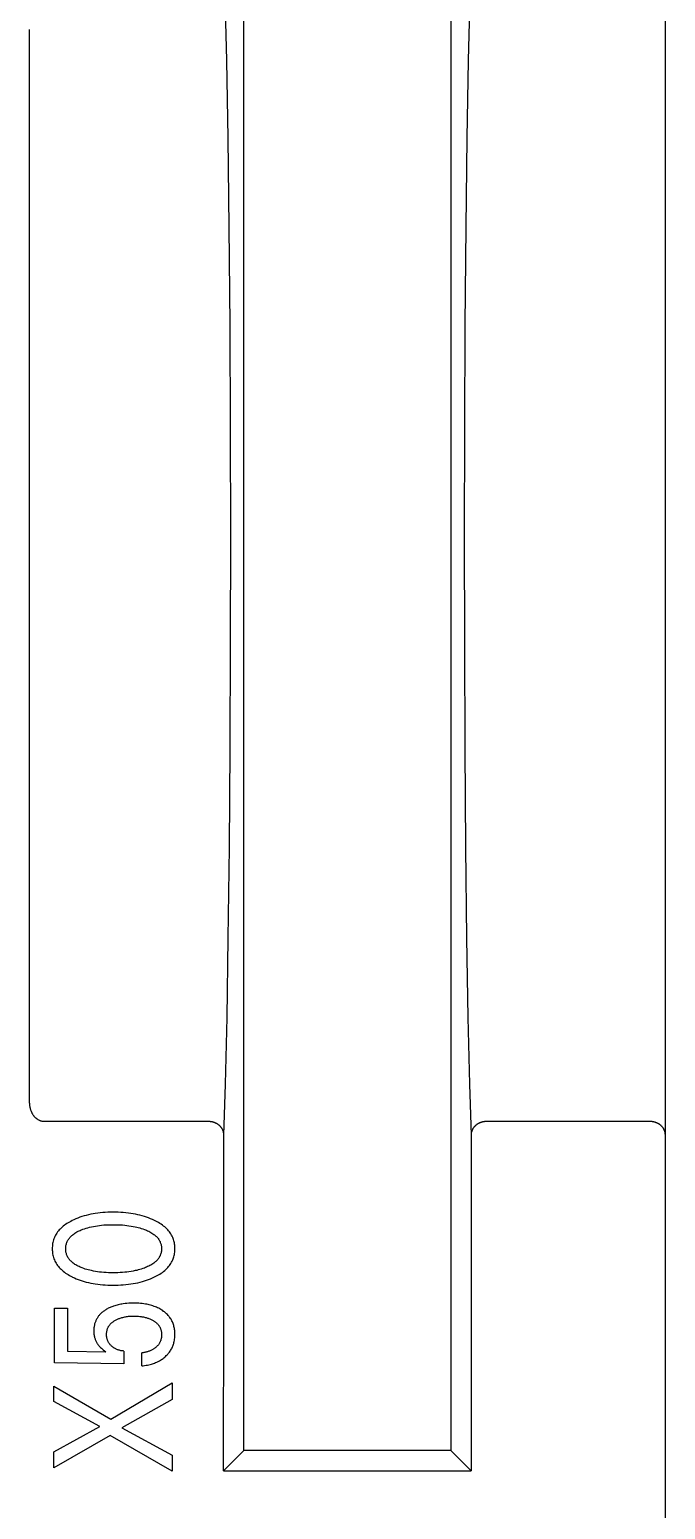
# Model space of a CAD drawing. Extents: x 867151 to 1787449, y -2071112 to -1028603.
# Drawn here: x 871202.65 to 871211.25, y -1032640.98 to -1032620.96 of the extents above; entities that cross this region are included whole.
import ezdxf

# ---------------------------------------------------------------- set-up
doc = ezdxf.new("R2010")
doc.units = 0
doc.header["$LTSCALE"] = 4
doc.header["$MEASUREMENT"] = 0
doc.layers.get('0').update_dxf_attribs({"linetype": 'CONTINUOUS'})
doc.layers.add('20000_FRONT_O', color=7, linetype='CONTINUOUS')

# ---------------------------------------------------------------- blocks, each defined once
blk = doc.blocks.new('CPU')
at = {"layer": '20000_FRONT_O', "color": 7, "linetype": 'Continuous'}
for p, q in [((82834.758, 11053.204), (82834.758, 11086.365)), ((82829.058, 11060.443), (82829.058, 11084.943)), ((82831.858, 11084.943), (82831.858, 11060.443)), ((82826.158, 11065.157), (82826.158, 11079.669)), ((82828.587, 11064.892), (82826.358, 11064.892)), ((82834.558, 11064.892), (82832.329, 11064.892)), ((82826.497, 11061.627), (82826.497, 11062.368)), ((82826.497, 11062.368), (82826.672, 11062.368)), ((82826.672, 11062.368), (82826.672, 11061.787)), ((82827.433, 11061.616), (82826.497, 11061.627)), ((82826.672, 11061.787), (82827.187, 11061.777)), ((82827.433, 11061.787), (82827.433, 11061.616)), ((82827.676, 11061.587), (82827.676, 11061.762)), ((82826.488, 11061.102), (82826.488, 11061.311)), ((82826.488, 11061.311), (82827.255, 11060.865)), ((82827.255, 11060.865), (82828.088, 11061.355)), ((82828.088, 11061.355), (82828.088, 11061.131)), ((82827.109, 11060.764), (82826.488, 11061.102)), ((82828.088, 11061.131), (82827.407, 11060.749)), ((82826.488, 11060.424), (82827.109, 11060.764)), ((82827.25, 11060.646), (82826.488, 11060.205)), ((82828.088, 11060.163), (82827.25, 11060.646)), ((82827.407, 11060.749), (82828.088, 11060.377)), ((82826.488, 11060.205), (82826.488, 11060.424)), ((82828.783, 11060.167), (82829.058, 11060.443)), ((82831.858, 11060.443), (82829.058, 11060.443)), ((82832.133, 11060.167), (82831.858, 11060.443)), ((82828.088, 11060.377), (82828.088, 11060.163)), ((82828.783, 11060.167), (82832.133, 11060.167))]:
    blk.add_line(p, q, dxfattribs=at)
for points in [[(82828.787, 11064.708), (82828.809, 11065.4), (82828.829, 11066.299), (82828.846, 11067.375), (82828.86, 11068.599), (82828.87, 11069.939), (82828.876, 11071.357), (82828.878, 11072.814), (82828.876, 11074.266), (82828.869, 11075.673), (82828.858, 11076.996), (82828.844, 11078.199), (82828.826, 11079.25), (82828.805, 11080.116)], [(82832.111, 11080.116), (82832.09, 11079.25), (82832.072, 11078.199), (82832.058, 11076.996), (82832.047, 11075.673), (82832.04, 11074.266), (82832.038, 11072.814), (82832.04, 11071.357), (82832.046, 11069.939), (82832.056, 11068.599), (82832.07, 11067.375), (82832.087, 11066.299), (82832.107, 11065.4), (82832.129, 11064.708)], [(82826.358, 11064.892), (82826.353, 11064.892), (82826.349, 11064.892), (82826.344, 11064.892), (82826.34, 11064.893), (82826.335, 11064.893), (82826.33, 11064.894), (82826.326, 11064.895), (82826.321, 11064.896), (82826.316, 11064.897), (82826.311, 11064.899), (82826.306, 11064.901), (82826.301, 11064.903), (82826.295, 11064.905), (82826.29, 11064.907), (82826.285, 11064.909), (82826.281, 11064.912), (82826.276, 11064.914), (82826.272, 11064.917), (82826.268, 11064.92), (82826.263, 11064.923), (82826.259, 11064.926), (82826.255, 11064.929), (82826.251, 11064.932), (82826.246, 11064.936), (82826.242, 11064.94), (82826.238, 11064.944), (82826.234, 11064.947), (82826.23, 11064.952), (82826.226, 11064.956), (82826.222, 11064.961), (82826.219, 11064.965), (82826.215, 11064.97), (82826.212, 11064.975), (82826.208, 11064.981), (82826.204, 11064.986), (82826.201, 11064.992), (82826.197, 11064.998), (82826.194, 11065.003), (82826.191, 11065.009), (82826.188, 11065.015), (82826.186, 11065.021), (82826.183, 11065.027), (82826.181, 11065.033), (82826.178, 11065.039), (82826.176, 11065.045), (82826.174, 11065.051), (82826.172, 11065.058), (82826.17, 11065.065), (82826.168, 11065.072), (82826.167, 11065.079), (82826.165, 11065.086), (82826.164, 11065.093), (82826.162, 11065.1), (82826.161, 11065.107), (82826.16, 11065.114), (82826.16, 11065.121), (82826.159, 11065.128), (82826.159, 11065.135), (82826.158, 11065.142), (82826.158, 11065.149), (82826.158, 11065.157)], [(82828.787, 11064.708), (82828.787, 11064.713), (82828.786, 11064.717), (82828.786, 11064.722), (82828.785, 11064.727), (82828.785, 11064.731), (82828.784, 11064.736), (82828.783, 11064.74), (82828.782, 11064.745), (82828.781, 11064.749), (82828.78, 11064.754), (82828.779, 11064.758), (82828.777, 11064.762), (82828.776, 11064.767), (82828.774, 11064.771), (82828.772, 11064.775), (82828.77, 11064.779), (82828.768, 11064.784), (82828.766, 11064.788), (82828.764, 11064.792), (82828.762, 11064.796), (82828.759, 11064.8), (82828.757, 11064.803), (82828.754, 11064.807), (82828.751, 11064.811), (82828.749, 11064.815), (82828.746, 11064.818), (82828.743, 11064.822), (82828.74, 11064.825), (82828.736, 11064.829), (82828.733, 11064.832), (82828.73, 11064.835), (82828.726, 11064.839), (82828.723, 11064.842), (82828.719, 11064.845), (82828.715, 11064.848), (82828.712, 11064.85), (82828.708, 11064.853), (82828.704, 11064.856), (82828.7, 11064.859), (82828.696, 11064.861), (82828.692, 11064.864), (82828.687, 11064.866), (82828.683, 11064.868), (82828.679, 11064.87), (82828.674, 11064.872), (82828.67, 11064.874), (82828.665, 11064.876), (82828.661, 11064.878), (82828.656, 11064.88), (82828.651, 11064.881), (82828.647, 11064.883), (82828.642, 11064.884), (82828.637, 11064.885), (82828.632, 11064.887), (82828.627, 11064.888), (82828.622, 11064.888), (82828.617, 11064.889), (82828.612, 11064.89), (82828.607, 11064.89), (82828.602, 11064.891), (82828.597, 11064.891), (82828.592, 11064.891), (82828.587, 11064.892)], [(82832.329, 11064.892), (82832.324, 11064.891), (82832.318, 11064.891), (82832.313, 11064.891), (82832.307, 11064.89), (82832.301, 11064.89), (82832.296, 11064.889), (82832.291, 11064.888), (82832.286, 11064.887), (82832.28, 11064.886), (82832.275, 11064.884), (82832.27, 11064.883), (82832.265, 11064.881), (82832.26, 11064.88), (82832.256, 11064.878), (82832.251, 11064.876), (82832.247, 11064.875), (82832.242, 11064.873), (82832.238, 11064.87), (82832.233, 11064.868), (82832.229, 11064.866), (82832.224, 11064.864), (82832.22, 11064.861), (82832.216, 11064.859), (82832.212, 11064.856), (82832.208, 11064.853), (82832.205, 11064.851), (82832.201, 11064.848), (82832.197, 11064.845), (82832.193, 11064.842), (82832.19, 11064.839), (82832.187, 11064.836), (82832.183, 11064.832), (82832.18, 11064.829), (82832.177, 11064.826), (82832.174, 11064.822), (82832.171, 11064.819), (82832.168, 11064.815), (82832.165, 11064.812), (82832.163, 11064.808), (82832.16, 11064.804), (82832.157, 11064.801), (82832.155, 11064.797), (82832.153, 11064.793), (82832.151, 11064.789), (82832.149, 11064.785), (82832.147, 11064.781), (82832.145, 11064.777), (82832.143, 11064.773), (82832.141, 11064.769), (82832.14, 11064.765), (82832.138, 11064.76), (82832.137, 11064.756), (82832.136, 11064.752), (82832.134, 11064.748), (82832.133, 11064.743), (82832.133, 11064.739), (82832.132, 11064.735), (82832.131, 11064.73), (82832.13, 11064.726), (82832.13, 11064.721), (82832.13, 11064.717), (82832.129, 11064.712), (82832.129, 11064.708)], [(82834.758, 11064.708), (82834.758, 11064.712), (82834.758, 11064.717), (82834.757, 11064.721), (82834.757, 11064.726), (82834.757, 11064.73), (82834.756, 11064.735), (82834.755, 11064.739), (82834.754, 11064.743), (82834.753, 11064.748), (82834.752, 11064.752), (82834.751, 11064.756), (82834.75, 11064.761), (82834.748, 11064.765), (82834.747, 11064.769), (82834.745, 11064.773), (82834.743, 11064.777), (82834.741, 11064.782), (82834.739, 11064.786), (82834.737, 11064.79), (82834.735, 11064.794), (82834.732, 11064.798), (82834.73, 11064.802), (82834.727, 11064.806), (82834.725, 11064.81), (82834.722, 11064.813), (82834.719, 11064.817), (82834.716, 11064.821), (82834.713, 11064.824), (82834.71, 11064.827), (82834.707, 11064.831), (82834.703, 11064.834), (82834.7, 11064.837), (82834.696, 11064.841), (82834.693, 11064.844), (82834.689, 11064.847), (82834.685, 11064.85), (82834.681, 11064.853), (82834.677, 11064.855), (82834.673, 11064.858), (82834.669, 11064.86), (82834.665, 11064.863), (82834.661, 11064.865), (82834.657, 11064.868), (82834.652, 11064.87), (82834.648, 11064.872), (82834.644, 11064.874), (82834.639, 11064.876), (82834.635, 11064.877), (82834.63, 11064.879), (82834.625, 11064.881), (82834.621, 11064.882), (82834.616, 11064.884), (82834.611, 11064.885), (82834.607, 11064.886), (82834.602, 11064.887), (82834.597, 11064.888), (82834.592, 11064.889), (82834.587, 11064.89), (82834.582, 11064.89), (82834.578, 11064.891), (82834.573, 11064.891), (82834.568, 11064.891), (82834.563, 11064.891), (82834.558, 11064.892)], [(82828.783, 11060.167), (82828.785, 11062.438), (82828.787, 11064.708)], [(82832.129, 11064.708), (82832.131, 11062.438), (82832.133, 11060.167)], [(82827.848, 11063.553), (82827.821, 11063.566), (82827.794, 11063.577), (82827.766, 11063.588), (82827.739, 11063.598), (82827.711, 11063.607), (82827.682, 11063.615), (82827.651, 11063.624), (82827.62, 11063.631), (82827.589, 11063.638), (82827.558, 11063.643), (82827.526, 11063.648), (82827.495, 11063.653), (82827.46, 11063.657), (82827.425, 11063.66), (82827.39, 11063.662), (82827.355, 11063.664), (82827.32, 11063.665), (82827.285, 11063.665), (82827.251, 11063.665), (82827.216, 11063.664), (82827.182, 11063.662), (82827.147, 11063.66), (82827.113, 11063.656), (82827.079, 11063.652), (82827.047, 11063.648), (82827.016, 11063.643), (82826.986, 11063.637), (82826.955, 11063.63), (82826.924, 11063.623), (82826.894, 11063.615), (82826.866, 11063.606), (82826.839, 11063.597), (82826.812, 11063.587), (82826.785, 11063.576), (82826.758, 11063.564), (82826.732, 11063.552), (82826.714, 11063.542), (82826.696, 11063.533), (82826.679, 11063.523), (82826.662, 11063.512), (82826.645, 11063.501), (82826.629, 11063.489), (82826.613, 11063.477), (82826.598, 11063.464), (82826.583, 11063.45), (82826.571, 11063.438), (82826.559, 11063.425), (82826.548, 11063.412), (82826.537, 11063.398), (82826.527, 11063.384), (82826.518, 11063.369), (82826.509, 11063.354), (82826.501, 11063.339), (82826.494, 11063.323), (82826.488, 11063.307), (82826.482, 11063.291), (82826.477, 11063.275), (82826.473, 11063.258), (82826.47, 11063.241), (82826.467, 11063.224), (82826.466, 11063.206), (82826.465, 11063.189), (82826.464, 11063.172), (82826.465, 11063.154), (82826.466, 11063.137), (82826.467, 11063.12), (82826.47, 11063.103), (82826.473, 11063.086), (82826.477, 11063.069), (82826.482, 11063.052), (82826.488, 11063.036), (82826.494, 11063.02), (82826.501, 11063.004), (82826.509, 11062.989), (82826.518, 11062.974), (82826.527, 11062.96), (82826.537, 11062.945), (82826.548, 11062.932), (82826.559, 11062.918), (82826.571, 11062.906), (82826.583, 11062.893), (82826.598, 11062.88), (82826.613, 11062.867), (82826.629, 11062.854), (82826.645, 11062.842), (82826.662, 11062.831), (82826.679, 11062.821), (82826.696, 11062.81), (82826.714, 11062.801), (82826.732, 11062.791), (82826.739, 11062.788)], [(82827.71, 11062.91), (82827.69, 11062.903), (82827.669, 11062.896), (82827.649, 11062.89), (82827.628, 11062.885), (82827.607, 11062.879), (82827.586, 11062.875), (82827.558, 11062.869), (82827.53, 11062.864), (82827.501, 11062.86), (82827.473, 11062.856), (82827.445, 11062.853), (82827.413, 11062.85), (82827.382, 11062.848), (82827.35, 11062.847), (82827.319, 11062.846), (82827.287, 11062.846), (82827.256, 11062.846), (82827.225, 11062.847), (82827.194, 11062.848), (82827.163, 11062.85), (82827.132, 11062.853), (82827.104, 11062.856), (82827.077, 11062.86), (82827.049, 11062.864), (82827.021, 11062.869), (82826.994, 11062.875), (82826.973, 11062.88), (82826.952, 11062.885), (82826.932, 11062.891), (82826.911, 11062.897), (82826.891, 11062.904), (82826.871, 11062.911), (82826.857, 11062.917), (82826.842, 11062.923), (82826.827, 11062.93), (82826.813, 11062.937), (82826.799, 11062.944), (82826.785, 11062.952), (82826.772, 11062.96), (82826.759, 11062.969), (82826.746, 11062.978), (82826.737, 11062.986), (82826.728, 11062.993), (82826.72, 11063.001), (82826.711, 11063.009), (82826.703, 11063.018), (82826.696, 11063.027), (82826.689, 11063.036), (82826.682, 11063.045), (82826.676, 11063.055), (82826.671, 11063.065), (82826.666, 11063.075), (82826.662, 11063.085), (82826.658, 11063.095), (82826.655, 11063.106), (82826.652, 11063.117), (82826.65, 11063.127), (82826.648, 11063.138), (82826.647, 11063.149), (82826.646, 11063.16), (82826.646, 11063.172), (82826.646, 11063.183), (82826.647, 11063.194), (82826.648, 11063.205), (82826.65, 11063.216), (82826.652, 11063.226), (82826.655, 11063.237), (82826.658, 11063.248), (82826.662, 11063.258), (82826.666, 11063.268), (82826.671, 11063.278), (82826.676, 11063.288), (82826.682, 11063.298), (82826.689, 11063.307), (82826.696, 11063.316), (82826.703, 11063.325), (82826.711, 11063.334), (82826.72, 11063.342), (82826.728, 11063.35), (82826.737, 11063.357), (82826.746, 11063.365), (82826.759, 11063.374), (82826.772, 11063.383), (82826.785, 11063.391), (82826.799, 11063.399), (82826.813, 11063.407), (82826.827, 11063.413), (82826.842, 11063.42), (82826.857, 11063.426), (82826.871, 11063.432), (82826.877, 11063.434)], [(82826.739, 11062.788), (82826.764, 11062.776), (82826.789, 11062.765), (82826.815, 11062.755), (82826.841, 11062.745), (82826.868, 11062.737), (82826.894, 11062.728), (82826.924, 11062.72), (82826.955, 11062.713), (82826.986, 11062.706), (82827.016, 11062.7), (82827.047, 11062.695), (82827.079, 11062.691), (82827.113, 11062.687), (82827.147, 11062.683), (82827.182, 11062.681), (82827.216, 11062.679), (82827.251, 11062.678), (82827.285, 11062.678), (82827.32, 11062.678), (82827.355, 11062.679), (82827.39, 11062.681), (82827.425, 11062.683), (82827.46, 11062.687), (82827.495, 11062.69), (82827.527, 11062.695), (82827.558, 11062.7), (82827.59, 11062.706), (82827.621, 11062.712), (82827.652, 11062.719), (82827.683, 11062.728), (82827.711, 11062.736), (82827.739, 11062.745), (82827.767, 11062.755), (82827.794, 11062.766), (82827.821, 11062.777), (82827.848, 11062.79), (82827.866, 11062.799), (82827.884, 11062.809), (82827.902, 11062.819), (82827.92, 11062.829), (82827.937, 11062.841), (82827.954, 11062.852), (82827.97, 11062.865), (82827.986, 11062.878), (82828.001, 11062.892), (82828.014, 11062.904), (82828.026, 11062.917), (82828.038, 11062.93), (82828.049, 11062.944), (82828.059, 11062.958), (82828.069, 11062.973), (82828.078, 11062.988), (82828.086, 11063.003), (82828.094, 11063.019), (82828.1, 11063.033), (82828.105, 11063.048), (82828.109, 11063.063), (82828.113, 11063.078), (82828.117, 11063.093), (82828.119, 11063.109), (82828.122, 11063.124), (82828.123, 11063.14), (82828.124, 11063.156), (82828.124, 11063.172), (82828.124, 11063.187), (82828.123, 11063.203), (82828.122, 11063.219), (82828.12, 11063.234), (82828.117, 11063.25), (82828.113, 11063.265), (82828.109, 11063.28), (82828.105, 11063.295), (82828.1, 11063.31), (82828.094, 11063.324), (82828.086, 11063.34), (82828.078, 11063.356), (82828.069, 11063.371), (82828.059, 11063.385), (82828.049, 11063.4), (82828.038, 11063.413), (82828.026, 11063.427), (82828.014, 11063.439), (82828.001, 11063.452), (82827.986, 11063.466), (82827.97, 11063.479), (82827.954, 11063.491), (82827.937, 11063.503), (82827.92, 11063.514), (82827.902, 11063.525), (82827.884, 11063.535), (82827.866, 11063.544), (82827.848, 11063.553)], [(82826.877, 11063.434), (82826.9, 11063.442), (82826.923, 11063.45), (82826.946, 11063.456), (82826.97, 11063.463), (82826.994, 11063.468), (82827.021, 11063.474), (82827.049, 11063.479), (82827.077, 11063.483), (82827.104, 11063.487), (82827.132, 11063.49), (82827.163, 11063.493), (82827.194, 11063.495), (82827.225, 11063.496), (82827.256, 11063.497), (82827.287, 11063.497), (82827.319, 11063.497), (82827.35, 11063.496), (82827.382, 11063.495), (82827.413, 11063.493), (82827.445, 11063.49), (82827.473, 11063.487), (82827.501, 11063.483), (82827.53, 11063.479), (82827.558, 11063.474), (82827.586, 11063.469), (82827.607, 11063.464), (82827.628, 11063.459), (82827.649, 11063.453), (82827.669, 11063.447), (82827.69, 11063.44), (82827.71, 11063.433), (82827.726, 11063.427), (82827.741, 11063.421), (82827.755, 11063.414), (82827.77, 11063.408), (82827.785, 11063.4), (82827.799, 11063.392), (82827.813, 11063.384), (82827.826, 11063.375), (82827.84, 11063.365), (82827.849, 11063.358), (82827.858, 11063.351), (82827.867, 11063.343), (82827.875, 11063.335), (82827.883, 11063.326), (82827.891, 11063.317), (82827.898, 11063.308), (82827.905, 11063.298), (82827.911, 11063.289), (82827.917, 11063.278), (82827.922, 11063.269), (82827.926, 11063.258), (82827.93, 11063.248), (82827.934, 11063.237), (82827.936, 11063.227), (82827.939, 11063.216), (82827.941, 11063.205), (82827.942, 11063.194), (82827.943, 11063.183), (82827.943, 11063.172), (82827.943, 11063.16), (82827.942, 11063.149), (82827.941, 11063.138), (82827.939, 11063.127), (82827.936, 11063.116), (82827.934, 11063.106), (82827.93, 11063.095), (82827.926, 11063.085), (82827.922, 11063.075), (82827.917, 11063.065), (82827.911, 11063.055), (82827.905, 11063.045), (82827.898, 11063.035), (82827.891, 11063.026), (82827.883, 11063.017), (82827.875, 11063.009), (82827.867, 11063), (82827.858, 11062.992), (82827.849, 11062.985), (82827.84, 11062.978), (82827.826, 11062.968), (82827.813, 11062.959), (82827.799, 11062.951), (82827.785, 11062.943), (82827.77, 11062.936), (82827.755, 11062.929), (82827.741, 11062.922), (82827.726, 11062.916), (82827.71, 11062.91)], [(82827.452, 11062.429), (82827.423, 11062.425), (82827.406, 11062.422), (82827.39, 11062.42), (82827.374, 11062.416), (82827.358, 11062.413), (82827.342, 11062.409), (82827.326, 11062.405), (82827.311, 11062.4), (82827.295, 11062.395), (82827.283, 11062.391), (82827.27, 11062.386), (82827.258, 11062.381), (82827.246, 11062.376), (82827.234, 11062.37), (82827.222, 11062.365), (82827.21, 11062.358), (82827.199, 11062.352), (82827.188, 11062.345), (82827.179, 11062.339), (82827.17, 11062.333), (82827.161, 11062.327), (82827.152, 11062.321), (82827.144, 11062.314), (82827.136, 11062.307), (82827.128, 11062.3), (82827.12, 11062.293), (82827.112, 11062.285), (82827.105, 11062.277), (82827.098, 11062.269), (82827.092, 11062.262), (82827.086, 11062.254), (82827.08, 11062.245), (82827.075, 11062.237), (82827.07, 11062.229), (82827.065, 11062.22), (82827.06, 11062.211), (82827.056, 11062.202), (82827.052, 11062.193), (82827.048, 11062.184), (82827.045, 11062.175), (82827.041, 11062.165), (82827.038, 11062.155), (82827.036, 11062.144), (82827.034, 11062.134), (82827.032, 11062.124), (82827.03, 11062.114), (82827.029, 11062.103), (82827.028, 11062.093), (82827.027, 11062.082), (82827.027, 11062.072), (82827.027, 11062.061), (82827.027, 11062.049), (82827.027, 11062.038), (82827.028, 11062.026), (82827.029, 11062.014), (82827.031, 11062.002), (82827.033, 11061.991), (82827.036, 11061.979), (82827.038, 11061.97), (82827.041, 11061.961), (82827.043, 11061.951), (82827.047, 11061.942), (82827.05, 11061.933), (82827.054, 11061.924), (82827.058, 11061.916), (82827.062, 11061.907), (82827.067, 11061.899), (82827.072, 11061.891), (82827.077, 11061.883), (82827.083, 11061.875), (82827.088, 11061.867), (82827.094, 11061.86), (82827.101, 11061.852), (82827.107, 11061.845), (82827.118, 11061.835), (82827.129, 11061.824), (82827.142, 11061.813), (82827.155, 11061.802), (82827.171, 11061.789), (82827.187, 11061.777)], [(82827.676, 11061.587), (82827.695, 11061.589), (82827.714, 11061.591), (82827.733, 11061.594), (82827.751, 11061.597), (82827.77, 11061.601), (82827.788, 11061.605), (82827.806, 11061.61), (82827.821, 11061.614), (82827.835, 11061.619), (82827.849, 11061.624), (82827.863, 11061.63), (82827.877, 11061.636), (82827.89, 11061.642), (82827.904, 11061.649), (82827.917, 11061.656), (82827.929, 11061.663), (82827.941, 11061.671), (82827.953, 11061.679), (82827.964, 11061.687), (82827.976, 11061.696), (82827.987, 11061.705), (82827.997, 11061.715), (82828.007, 11061.725), (82828.017, 11061.734), (82828.026, 11061.744), (82828.034, 11061.754), (82828.043, 11061.764), (82828.051, 11061.774), (82828.058, 11061.785), (82828.066, 11061.796), (82828.072, 11061.807), (82828.079, 11061.818), (82828.085, 11061.83), (82828.09, 11061.842), (82828.095, 11061.853), (82828.1, 11061.866), (82828.104, 11061.878), (82828.108, 11061.89), (82828.111, 11061.902), (82828.115, 11061.918), (82828.118, 11061.933), (82828.12, 11061.948), (82828.122, 11061.964), (82828.123, 11061.979), (82828.124, 11061.995), (82828.124, 11062.01), (82828.124, 11062.024), (82828.124, 11062.038), (82828.123, 11062.052), (82828.121, 11062.066), (82828.119, 11062.08), (82828.117, 11062.093), (82828.114, 11062.107), (82828.111, 11062.121), (82828.107, 11062.134), (82828.103, 11062.146), (82828.099, 11062.159), (82828.094, 11062.171), (82828.089, 11062.183), (82828.083, 11062.194), (82828.077, 11062.206), (82828.071, 11062.217), (82828.064, 11062.228), (82828.056, 11062.239), (82828.048, 11062.249), (82828.04, 11062.26), (82828.031, 11062.27), (82828.022, 11062.28), (82828.012, 11062.289), (82828.002, 11062.299), (82827.992, 11062.308), (82827.982, 11062.316), (82827.971, 11062.324), (82827.958, 11062.334), (82827.945, 11062.342), (82827.931, 11062.351), (82827.918, 11062.359), (82827.904, 11062.366), (82827.889, 11062.373), (82827.875, 11062.38), (82827.86, 11062.386), (82827.844, 11062.392), (82827.827, 11062.398), (82827.811, 11062.403), (82827.794, 11062.408), (82827.777, 11062.412), (82827.76, 11062.416), (82827.743, 11062.42), (82827.726, 11062.423), (82827.704, 11062.426), (82827.682, 11062.429), (82827.659, 11062.431), (82827.637, 11062.433), (82827.615, 11062.434), (82827.592, 11062.435), (82827.57, 11062.435), (82827.546, 11062.435), (82827.522, 11062.434), (82827.499, 11062.433), (82827.475, 11062.431), (82827.452, 11062.429)], [(82827.433, 11061.787), (82827.423, 11061.788), (82827.413, 11061.789), (82827.403, 11061.791), (82827.394, 11061.792), (82827.384, 11061.794), (82827.375, 11061.797), (82827.365, 11061.799), (82827.357, 11061.802), (82827.348, 11061.805), (82827.34, 11061.808), (82827.331, 11061.812), (82827.323, 11061.815), (82827.315, 11061.82), (82827.308, 11061.824), (82827.3, 11061.828), (82827.293, 11061.833), (82827.286, 11061.838), (82827.279, 11061.843), (82827.273, 11061.849), (82827.266, 11061.855), (82827.26, 11061.861), (82827.255, 11061.866), (82827.249, 11061.872), (82827.244, 11061.878), (82827.239, 11061.885), (82827.235, 11061.891), (82827.23, 11061.898), (82827.226, 11061.904), (82827.222, 11061.911), (82827.219, 11061.918), (82827.216, 11061.925), (82827.213, 11061.932), (82827.21, 11061.939), (82827.208, 11061.947), (82827.206, 11061.954), (82827.204, 11061.962), (82827.202, 11061.97), (82827.201, 11061.978), (82827.2, 11061.986), (82827.2, 11061.994), (82827.199, 11062.002), (82827.199, 11062.01), (82827.199, 11062.018), (82827.199, 11062.026), (82827.2, 11062.033), (82827.201, 11062.041), (82827.202, 11062.049), (82827.203, 11062.056), (82827.205, 11062.064), (82827.207, 11062.071), (82827.209, 11062.079), (82827.211, 11062.086), (82827.214, 11062.093), (82827.217, 11062.099), (82827.22, 11062.106), (82827.223, 11062.113), (82827.227, 11062.119), (82827.231, 11062.125), (82827.235, 11062.131), (82827.239, 11062.137), (82827.244, 11062.143), (82827.248, 11062.149), (82827.254, 11062.155), (82827.261, 11062.162), (82827.267, 11062.168), (82827.274, 11062.173), (82827.281, 11062.179), (82827.288, 11062.184), (82827.295, 11062.189), (82827.303, 11062.194), (82827.31, 11062.199), (82827.319, 11062.204), (82827.328, 11062.209), (82827.337, 11062.214), (82827.346, 11062.218), (82827.355, 11062.222), (82827.364, 11062.226), (82827.374, 11062.229), (82827.383, 11062.233), (82827.395, 11062.237), (82827.407, 11062.24), (82827.419, 11062.243), (82827.432, 11062.246), (82827.444, 11062.249), (82827.456, 11062.251), (82827.469, 11062.253), (82827.483, 11062.255), (82827.497, 11062.257), (82827.511, 11062.258), (82827.525, 11062.259), (82827.539, 11062.259), (82827.553, 11062.26), (82827.568, 11062.26), (82827.584, 11062.26), (82827.599, 11062.259), (82827.615, 11062.258), (82827.631, 11062.257), (82827.647, 11062.256)], [(82827.647, 11062.256), (82827.667, 11062.253), (82827.678, 11062.252), (82827.689, 11062.25), (82827.7, 11062.248), (82827.711, 11062.245), (82827.722, 11062.243), (82827.733, 11062.24), (82827.743, 11062.237), (82827.754, 11062.233), (82827.764, 11062.23), (82827.773, 11062.226), (82827.783, 11062.223), (82827.792, 11062.219), (82827.801, 11062.214), (82827.81, 11062.21), (82827.819, 11062.205), (82827.828, 11062.2), (82827.835, 11062.196), (82827.842, 11062.191), (82827.849, 11062.187), (82827.856, 11062.182), (82827.862, 11062.177), (82827.869, 11062.172), (82827.875, 11062.167), (82827.881, 11062.161), (82827.886, 11062.155), (82827.892, 11062.149), (82827.896, 11062.144), (82827.901, 11062.139), (82827.905, 11062.134), (82827.909, 11062.128), (82827.912, 11062.123), (82827.916, 11062.117), (82827.919, 11062.111), (82827.922, 11062.105), (82827.925, 11062.099), (82827.928, 11062.093), (82827.93, 11062.086), (82827.933, 11062.079), (82827.935, 11062.072), (82827.937, 11062.064), (82827.938, 11062.057), (82827.94, 11062.049), (82827.941, 11062.041), (82827.942, 11062.034), (82827.942, 11062.026), (82827.943, 11062.018), (82827.943, 11062.01), (82827.943, 11062.003), (82827.943, 11061.996), (82827.942, 11061.988), (82827.941, 11061.981), (82827.941, 11061.974), (82827.94, 11061.967), (82827.938, 11061.959), (82827.937, 11061.952), (82827.935, 11061.945), (82827.933, 11061.938), (82827.931, 11061.931), (82827.929, 11061.924), (82827.926, 11061.917), (82827.923, 11061.911), (82827.92, 11061.904), (82827.917, 11061.898), (82827.913, 11061.892), (82827.909, 11061.885), (82827.905, 11061.879), (82827.9, 11061.873), (82827.896, 11061.867), (82827.891, 11061.861), (82827.885, 11061.856), (82827.88, 11061.85), (82827.874, 11061.845), (82827.869, 11061.84), (82827.863, 11061.835), (82827.857, 11061.83), (82827.85, 11061.826), (82827.844, 11061.821), (82827.838, 11061.817), (82827.831, 11061.813), (82827.824, 11061.809), (82827.816, 11061.804), (82827.807, 11061.799), (82827.798, 11061.795), (82827.789, 11061.791), (82827.78, 11061.787), (82827.771, 11061.784), (82827.762, 11061.781), (82827.753, 11061.778), (82827.743, 11061.775), (82827.734, 11061.772), (82827.724, 11061.77), (82827.715, 11061.768), (82827.705, 11061.766), (82827.696, 11061.764), (82827.686, 11061.763), (82827.676, 11061.762)]]:
    blk.add_lwpolyline(points, dxfattribs=at)

msp = doc.modelspace()

# ---------------------------------------------------------------- block references
msp.add_blockref('CPU', (788376.488, -1043700.624))

doc.saveas('drawing.dxf')
